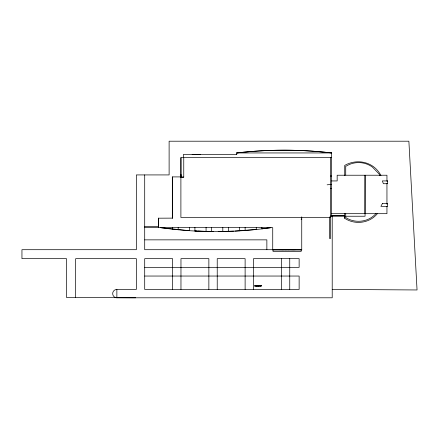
<?xml version="1.0" encoding="UTF-8"?>
<svg xmlns="http://www.w3.org/2000/svg" width="439" height="439" viewBox="0 0 439 439"><rect width="100%" height="100%" fill="white"/><g stroke="black" fill="none" stroke-linecap="round" stroke-linejoin="round"><path stroke-width="0.66" d="M364.974 213.008L365.056 175.227L365.056 216.235L345.932 216.235M377.32 213.727C369.479 223.303 354.959 225.13 344.73 218.32L344.791 216.262M180.687 176.906L180.895 174.404L180.967 177.131L183.754 177.131L183.754 157.661M376.02 213.464C368.656 222.172 355.184 223.731 345.723 217.546L345.723 213.442M327.132 184.819L331.588 184.353M236.753 152.948C268.224 149.282 300.117 149.282 331.588 152.948L236.753 152.948A408.5 408.5 0 0 1 331.588 152.948M234.947 231.068L256.277 229.482L256.277 227.391M218.21 231.534L233.636 231.128M183.754 177.131L180.967 177.186L180.967 157.661M172.598 176.906L172.598 218.128L158.375 218.188L158.375 227.671L272.734 227.671L272.734 249.983L301.741 249.983L301.741 216.85M213.617 231.545L194.911 231.024L194.911 227.391M236.753 154.358L183.475 154.358L183.475 157.661M331.588 157.661L180.895 157.661L180.895 217.475L330.468 217.475M330.468 176.017L331.588 176.017M180.967 176.906L172.318 176.906L172.318 218.128L172.598 218.128M331.588 180.939L337.163 180.939L337.163 175.227L386.951 175.227L386.951 181.302M330.468 188.342L331.588 188.342M331.588 213.683L386.951 213.683L386.951 206.259M331.143 215.395L344.582 215.395M331.143 215.511L344.582 215.511M330.468 216.235L344.714 216.235M301.181 219.023L301.741 219.023M301.181 219.302L301.741 219.302M144.705 226.557L158.649 226.557M144.705 227.391L158.649 227.391L158.649 218.128M144.705 239.859L266.863 239.859L266.863 249.703M301.741 249.703L144.705 249.703L144.705 174.925M283.018 249.791L281.256 249.703M283.748 249.791L283.385 249.703M285.114 249.791L284.768 249.703M286.135 249.791L285.301 249.703M288.467 249.791L289.455 249.703M293.68 249.791L290.859 249.703M294.481 249.791L295.469 249.703M144.705 267.351L299.135 267.351L299.135 258.664L253.484 258.664L253.484 289.427M144.705 276.043L299.135 276.043L299.135 289.427L144.705 289.427L144.705 258.664L172.598 258.664L172.598 289.427M256.277 286.223L254.818 286.052M256.425 286.223L258.769 286.223M261.04 286.223L258.878 286.052M332.213 216.427L332.213 297.796L116.867 297.796A4.181 4.181 0 0 1 112.686 293.614A4.181 4.181 0 0 1 116.867 289.427L136.337 289.427L136.337 258.664L75.667 258.664L75.667 297.488L135.684 297.796M75.667 297.488L66.514 297.488L66.514 258.664L21.95 258.664L21.95 249.703L136.337 249.703L136.337 174.925L169.114 174.925L169.114 141.204L408.879 141.204L417.05 289.965L332.213 289.427M194.911 231.024L196.881 231.084M198.192 231.128L211.647 231.551L211.647 227.391M161.442 227.77L189.335 230.684L189.335 227.391M160.323 227.616C196.957 232.889 234.344 232.917 270.978 227.665L261.853 228.862L261.853 227.391M380.964 175.584C374.242 162.128 357.565 158.078 344.73 165.393L344.73 175.573M379.878 175.649L379.082 173.954L372.453 167.122A23.399 23.399 0 0 0 346.525 165.947L345.723 166.227L345.723 175.123M386.951 183.326L386.951 204.239M344.73 213.568L344.73 218.32M331.588 152.909L331.588 216.235M330.468 157.661L330.468 238.547L329.634 238.547L329.634 216.91M301.181 249.703L301.181 251.377L273.014 251.377L273.014 249.703M294.196 249.703L293.773 249.703M290.75 249.703L290.404 249.703M290.141 249.703L289.658 249.703M289.745 258.664L289.745 289.427M288.368 249.703L286.223 249.703M284.203 249.703L283.835 249.703M281.377 258.664L281.377 289.427M281.147 249.703L280.719 249.703M280.631 249.703L279.27 249.703M245.121 227.391L245.121 230.497M245.121 289.427L245.121 258.664L217.228 258.664L217.228 289.427M239.54 227.391L239.54 230.854M236.753 152.909L236.753 154.396M228.384 227.391L228.384 231.375M222.803 227.391L222.803 231.518M208.86 289.427L208.86 258.664L180.967 258.664L180.967 289.427M206.067 227.391L206.067 231.479M200.491 154.358L192.123 154.358M178.179 227.391L178.179 229.778M172.598 227.391L172.598 229.169M116.867 289.427L116.867 297.796M382.49 203.411L380.909 206.33L387.648 206.33L387.648 203.537L382.49 203.411M387.648 180.928L382.342 180.928L383.379 183.716L387.648 183.716L387.648 180.928M261.435 285.443L254.571 285.443L254.571 286.052L261.435 286.052L261.435 285.443"/></g></svg>
